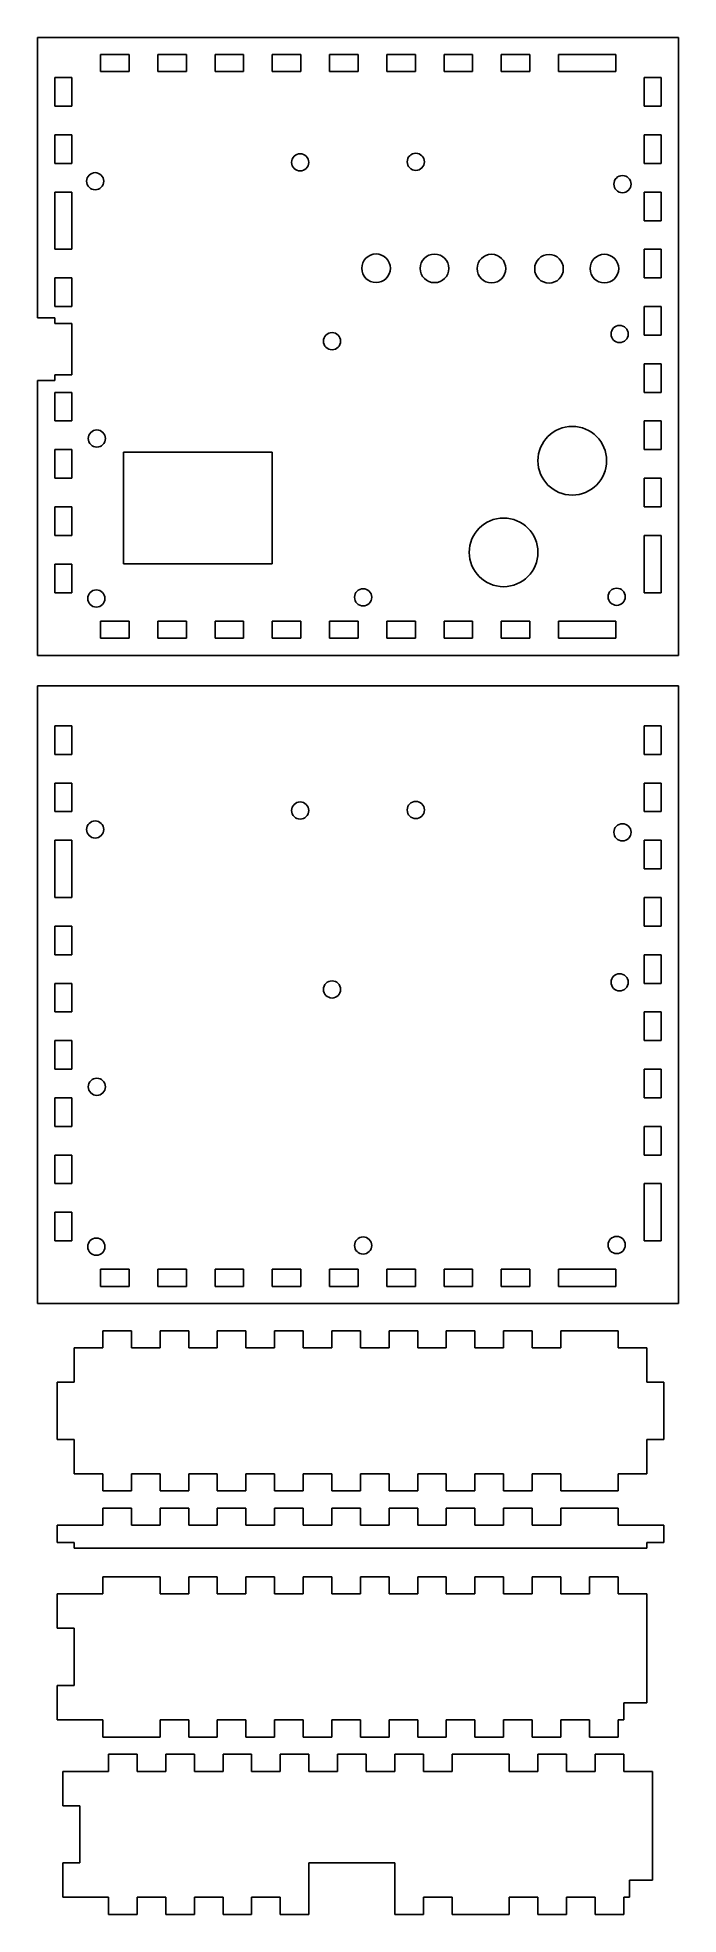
# Model space of a CAD drawing. Header units: millimetres. Extents: x 31 to 143, y 374 to 702.
import ezdxf

# ---------------------------------------------------------------- set-up
doc = ezdxf.new("R2010")
doc.units = ezdxf.units.MM
doc.header["$MEASUREMENT"] = 0

msp = doc.modelspace()

# ---------------------------------------------------------------- linework, layer by layer
at = {"color": 18, "true_color": 0x000000}
for p, q in [((30.6, 701.95), (30.6, 653)), ((142.55, 701.95), (30.6, 701.95)), ((142.55, 594), (142.55, 701.95)), ((46.6, 699), (41.6, 699)), ((41.6, 699), (41.6, 696)), ((46.6, 699), (46.6, 696)), ((56.6, 699), (51.6, 699)), ((51.6, 699), (51.6, 696)), ((56.6, 699), (56.6, 696)), ((66.6, 699), (61.6, 699)), ((61.6, 699), (61.6, 696)), ((66.6, 696), (66.6, 699)), ((76.6, 699), (71.6, 699)), ((71.6, 699), (71.6, 696)), ((76.6, 699), (76.6, 696)), ((86.6, 699), (81.6, 699)), ((81.6, 699), (81.6, 696)), ((86.6, 696), (86.6, 699)), ((96.6, 699), (91.6, 699)), ((91.6, 699), (91.6, 696)), ((96.6, 696), (96.6, 699)), ((106.6, 699), (101.6, 699)), ((101.6, 699), (101.6, 696)), ((106.6, 696), (106.6, 699)), ((116.6, 699), (111.6, 699)), ((111.6, 699), (111.6, 696)), ((116.6, 699), (116.6, 696)), ((131.6, 699), (121.6, 699)), ((121.6, 699), (121.6, 696)), ((131.6, 699), (131.6, 696)), ((41.6, 696), (46.6, 696)), ((51.6, 696), (56.6, 696)), ((61.6, 696), (66.6, 696)), ((71.6, 696), (76.6, 696)), ((81.6, 696), (86.6, 696)), ((91.6, 696), (96.6, 696)), ((101.6, 696), (106.6, 696)), ((111.6, 696), (116.6, 696)), ((121.6, 696), (131.6, 696)), ((33.6, 694.95), (36.6, 694.95)), ((33.6, 689.95), (33.6, 694.95)), ((36.6, 694.95), (36.6, 689.95)), ((139.55, 694.95), (136.55, 694.95)), ((136.55, 694.95), (136.55, 689.95)), ((139.55, 689.95), (139.55, 694.95)), ((36.6, 689.95), (33.6, 689.95)), ((136.55, 689.95), (139.55, 689.95)), ((33.6, 684.95), (36.6, 684.95)), ((33.6, 679.95), (33.6, 684.95)), ((36.6, 684.95), (36.6, 679.95)), ((139.55, 684.95), (136.55, 684.95)), ((136.55, 684.95), (136.55, 679.95)), ((139.55, 679.95), (139.55, 684.95)), ((33.6, 679.95), (36.6, 679.95)), ((136.55, 679.95), (139.55, 679.95)), ((33.6, 674.95), (33.6, 664.95)), ((33.6, 674.95), (36.6, 674.95)), ((36.6, 664.95), (36.6, 674.95)), ((139.55, 674.95), (136.55, 674.95)), ((136.55, 674.95), (136.55, 669.95)), ((139.55, 669.95), (139.55, 674.95)), ((136.55, 669.95), (139.55, 669.95)), ((33.6, 664.95), (36.6, 664.95)), ((139.55, 664.95), (136.55, 664.95)), ((136.55, 664.95), (136.55, 659.95)), ((139.55, 659.95), (139.55, 664.95)), ((33.6, 659.95), (33.6, 654.95)), ((33.6, 659.95), (36.6, 659.95)), ((36.6, 654.95), (36.6, 659.95)), ((136.55, 659.95), (139.55, 659.95)), ((33.6, 653), (30.6, 653)), ((33.6, 654.95), (36.6, 654.95)), ((33.6, 653), (33.6, 652)), ((139.55, 654.95), (136.55, 654.95)), ((136.55, 654.95), (136.55, 649.95)), ((139.55, 649.95), (139.55, 654.95)), ((36.6, 652), (33.6, 652)), ((36.6, 643), (36.6, 652)), ((136.55, 649.95), (139.55, 649.95)), ((33.6, 643), (33.6, 642)), ((33.6, 643), (36.6, 643)), ((139.55, 644.95), (136.55, 644.95)), ((136.55, 644.95), (136.55, 639.95)), ((139.55, 639.95), (139.55, 644.95)), ((30.6, 594), (30.6, 642)), ((30.6, 642), (33.6, 642)), ((33.6, 639.95), (33.6, 634.95)), ((33.6, 639.95), (36.6, 639.95)), ((36.6, 634.95), (36.6, 639.95)), ((136.55, 639.95), (139.55, 639.95)), ((33.6, 634.95), (36.6, 634.95)), ((136.55, 629.95), (136.55, 634.95)), ((136.55, 634.95), (139.55, 634.95)), ((139.55, 634.95), (139.55, 629.95)), ((33.6, 629.95), (33.6, 624.95)), ((33.6, 629.95), (36.6, 629.95)), ((36.6, 624.95), (36.6, 629.95)), ((139.55, 629.95), (136.55, 629.95)), ((45.6, 629.5), (71.6, 629.5)), ((45.6, 610), (45.6, 629.5)), ((71.6, 629.5), (71.6, 610)), ((33.6, 624.95), (36.6, 624.95)), ((136.55, 624.95), (139.55, 624.95)), ((136.55, 619.95), (136.55, 624.95)), ((139.55, 624.95), (139.55, 619.95)), ((33.6, 619.95), (33.6, 614.95)), ((33.6, 619.95), (36.6, 619.95)), ((36.6, 614.95), (36.6, 619.95)), ((139.55, 619.95), (136.55, 619.95)), ((33.6, 614.95), (36.6, 614.95)), ((136.55, 614.95), (139.55, 614.95)), ((136.55, 614.95), (136.55, 604.95)), ((139.55, 604.95), (139.55, 614.95)), ((71.6, 610), (45.6, 610)), ((33.6, 609.95), (33.6, 604.95)), ((33.6, 609.95), (36.6, 609.95)), ((36.6, 604.95), (36.6, 609.95)), ((33.6, 604.95), (36.6, 604.95)), ((136.55, 604.95), (139.55, 604.95)), ((46.6, 600), (41.6, 600)), ((41.6, 600), (41.6, 597)), ((41.6, 597), (46.6, 597)), ((46.6, 597), (46.6, 600)), ((56.6, 600), (51.6, 600)), ((51.6, 600), (51.6, 597)), ((51.6, 597), (56.6, 597)), ((56.6, 600), (56.6, 597)), ((66.6, 600), (61.6, 600)), ((61.6, 600), (61.6, 597)), ((61.6, 597), (66.6, 597)), ((66.6, 597), (66.6, 600)), ((76.6, 600), (71.6, 600)), ((71.6, 600), (71.6, 597)), ((71.6, 597), (76.6, 597)), ((76.6, 600), (76.6, 597)), ((86.6, 600), (81.6, 600)), ((81.6, 600), (81.6, 597)), ((81.6, 597), (86.6, 597)), ((86.6, 597), (86.6, 600)), ((96.6, 600), (91.6, 600)), ((91.6, 600), (91.6, 597)), ((91.6, 597), (96.6, 597)), ((96.6, 600), (96.6, 597)), ((106.6, 600), (101.6, 600)), ((101.6, 600), (101.6, 597)), ((101.6, 597), (106.6, 597)), ((106.6, 597), (106.6, 600)), ((116.6, 600), (111.6, 600)), ((111.6, 600), (111.6, 597)), ((111.6, 597), (116.6, 597)), ((116.6, 597), (116.6, 600)), ((131.6, 600), (121.6, 600)), ((121.6, 600), (121.6, 597)), ((121.6, 597), (131.6, 597)), ((131.6, 600), (131.6, 597)), ((30.6, 594), (142.55, 594)), ((142.55, 588.69), (30.6, 588.69)), ((30.6, 588.69), (30.6, 480.74)), ((142.55, 480.74), (142.55, 588.69)), ((33.6, 581.69), (36.6, 581.69)), ((33.6, 576.69), (33.6, 581.69)), ((36.6, 581.69), (36.6, 576.69)), ((139.55, 581.69), (136.55, 581.69)), ((136.55, 581.69), (136.55, 576.69)), ((139.55, 576.69), (139.55, 581.69)), ((33.6, 576.69), (36.6, 576.69)), ((136.55, 576.69), (139.55, 576.69)), ((33.6, 571.69), (36.6, 571.69)), ((33.6, 566.69), (33.6, 571.69)), ((36.6, 571.69), (36.6, 566.69)), ((139.55, 571.69), (136.55, 571.69)), ((136.55, 571.69), (136.55, 566.69)), ((139.55, 566.69), (139.55, 571.69)), ((36.6, 566.69), (33.6, 566.69)), ((136.55, 566.69), (139.55, 566.69)), ((33.6, 561.69), (33.6, 551.69)), ((33.6, 561.69), (36.6, 561.69)), ((36.6, 551.69), (36.6, 561.69)), ((139.55, 561.69), (136.55, 561.69)), ((136.55, 561.69), (136.55, 556.69)), ((139.55, 556.69), (139.55, 561.69)), ((136.55, 556.69), (139.55, 556.69)), ((33.6, 551.69), (36.6, 551.69)), ((139.55, 551.69), (136.55, 551.69)), ((136.55, 551.69), (136.55, 546.69)), ((139.55, 546.69), (139.55, 551.69)), ((33.6, 546.69), (33.6, 541.69)), ((33.6, 546.69), (36.6, 546.69)), ((36.6, 541.69), (36.6, 546.69)), ((136.55, 546.69), (139.55, 546.69)), ((33.6, 541.69), (36.6, 541.69)), ((139.55, 541.69), (136.55, 541.69)), ((136.55, 541.69), (136.55, 536.69)), ((139.55, 536.69), (139.55, 541.69)), ((33.6, 536.69), (33.6, 531.69)), ((36.6, 536.69), (33.6, 536.69)), ((36.6, 531.69), (36.6, 536.69)), ((136.55, 536.69), (139.55, 536.69)), ((33.6, 531.69), (36.6, 531.69)), ((139.55, 531.69), (136.55, 531.69)), ((136.55, 531.69), (136.55, 526.69)), ((139.55, 526.69), (139.55, 531.69)), ((33.6, 526.69), (33.6, 521.69)), ((33.6, 526.69), (36.6, 526.69)), ((36.6, 521.69), (36.6, 526.69)), ((136.55, 526.69), (139.55, 526.69)), ((33.6, 521.69), (36.6, 521.69)), ((136.55, 516.69), (136.55, 521.69)), ((136.55, 521.69), (139.55, 521.69)), ((139.55, 521.69), (139.55, 516.69)), ((33.6, 516.69), (33.6, 511.69)), ((36.6, 516.69), (33.6, 516.69)), ((36.6, 511.69), (36.6, 516.69)), ((139.55, 516.69), (136.55, 516.69)), ((33.6, 511.69), (36.6, 511.69)), ((136.55, 511.69), (139.55, 511.69)), ((136.55, 506.69), (136.55, 511.69)), ((139.55, 511.69), (139.55, 506.69)), ((33.6, 506.69), (33.6, 501.69)), ((33.6, 506.69), (36.6, 506.69)), ((36.6, 501.69), (36.6, 506.69)), ((136.55, 506.69), (139.55, 506.69)), ((33.6, 501.69), (36.6, 501.69)), ((136.55, 501.69), (139.55, 501.69)), ((136.55, 501.69), (136.55, 491.69)), ((139.55, 491.69), (139.55, 501.69)), ((33.6, 496.69), (33.6, 491.69)), ((33.6, 496.69), (36.6, 496.69)), ((36.6, 491.69), (36.6, 496.69)), ((33.6, 491.69), (36.6, 491.69)), ((136.55, 491.69), (139.55, 491.69)), ((46.6, 486.74), (41.6, 486.74)), ((41.6, 486.74), (41.6, 483.74)), ((46.6, 486.74), (46.6, 483.74)), ((56.6, 486.74), (51.6, 486.74)), ((51.6, 486.74), (51.6, 483.74)), ((56.6, 486.74), (56.6, 483.74)), ((66.6, 486.74), (61.6, 486.74)), ((61.6, 486.74), (61.6, 483.74)), ((66.6, 483.74), (66.6, 486.74)), ((76.6, 486.74), (71.6, 486.74)), ((71.6, 486.74), (71.6, 483.74)), ((76.6, 483.74), (76.6, 486.74)), ((86.6, 486.74), (81.6, 486.74)), ((81.6, 486.74), (81.6, 483.74)), ((86.6, 483.74), (86.6, 486.74)), ((96.6, 486.74), (91.6, 486.74)), ((91.6, 486.74), (91.6, 483.74)), ((96.6, 486.74), (96.6, 483.74)), ((106.6, 486.74), (101.6, 486.74)), ((101.6, 486.74), (101.6, 483.74)), ((106.6, 483.74), (106.6, 486.74)), ((116.6, 486.74), (111.6, 486.74)), ((111.6, 486.74), (111.6, 483.74)), ((116.6, 483.74), (116.6, 486.74)), ((131.6, 486.74), (121.6, 486.74)), ((121.6, 486.74), (121.6, 483.74)), ((131.6, 486.74), (131.6, 483.74)), ((41.6, 483.74), (46.6, 483.74)), ((51.6, 483.74), (56.6, 483.74)), ((61.6, 483.74), (66.6, 483.74)), ((71.6, 483.74), (76.6, 483.74)), ((81.6, 483.74), (86.6, 483.74)), ((91.6, 483.74), (96.6, 483.74)), ((101.6, 483.74), (106.6, 483.74)), ((111.6, 483.74), (116.6, 483.74)), ((121.6, 483.74), (131.6, 483.74)), ((30.6, 480.74), (142.55, 480.74)), ((47, 476), (42, 476)), ((42, 476), (42, 473)), ((47, 473), (47, 476)), ((57, 476), (52, 476)), ((52, 476), (52, 473)), ((57, 473), (57, 476)), ((67, 476), (62, 476)), ((62, 476), (62, 473)), ((67, 473), (67, 476)), ((77, 476), (72, 476)), ((72, 476), (72, 473)), ((77, 473), (77, 476)), ((87, 476), (82, 476)), ((82, 476), (82, 473)), ((87, 473), (87, 476)), ((97, 476), (92, 476)), ((92, 476), (92, 473)), ((97, 473), (97, 476)), ((107, 476), (102, 476)), ((102, 476), (102, 473)), ((107, 473), (107, 476)), ((117, 476), (112, 476)), ((112, 476), (112, 473)), ((117, 473), (117, 476)), ((132, 476), (122, 476)), ((122, 476), (122, 473)), ((132, 476), (132, 473)), ((37, 467), (37, 473)), ((42, 473), (37, 473)), ((52, 473), (47, 473)), ((62, 473), (57, 473)), ((72, 473), (67, 473)), ((82, 473), (77, 473)), ((92, 473), (87, 473)), ((102, 473), (97, 473)), ((112, 473), (107, 473)), ((122, 473), (117, 473)), ((132, 473), (137, 473)), ((137, 473), (137, 467)), ((34, 467), (34, 457)), ((34, 467), (37, 467)), ((137, 467), (140, 467)), ((140, 467), (140, 457)), ((34, 457), (37, 457)), ((37, 457), (37, 451)), ((137, 457), (137, 451)), ((140, 457), (137, 457)), ((42, 451), (37, 451)), ((42, 448), (42, 451)), ((52, 451), (47, 451)), ((47, 451), (47, 448)), ((52, 448), (52, 451)), ((62, 451), (57, 451)), ((57, 448), (57, 451)), ((62, 448), (62, 451)), ((72, 451), (67, 451)), ((67, 451), (67, 448)), ((72, 448), (72, 451)), ((82, 451), (77, 451)), ((77, 448), (77, 451)), ((82, 448), (82, 451)), ((92, 451), (87, 451)), ((87, 451), (87, 448)), ((92, 448), (92, 451)), ((102, 451), (97, 451)), ((97, 448), (97, 451)), ((102, 448), (102, 451)), ((112, 451), (107, 451)), ((107, 451), (107, 448)), ((112, 448), (112, 451)), ((122, 451), (117, 451)), ((117, 448), (117, 451)), ((122, 448), (122, 451)), ((132, 451), (137, 451)), ((132, 448), (132, 451)), ((47, 448), (42, 448)), ((57, 448), (52, 448)), ((67, 448), (62, 448)), ((77, 448), (72, 448)), ((87, 448), (82, 448)), ((97, 448), (92, 448)), ((107, 448), (102, 448)), ((117, 448), (112, 448)), ((132, 448), (122, 448)), ((47, 445), (42, 445)), ((42, 445), (42, 442)), ((47, 445), (47, 442)), ((57, 445), (52, 445)), ((52, 445), (52, 442)), ((57, 445), (57, 442)), ((67, 445), (62, 445)), ((62, 445), (62, 442)), ((67, 442), (67, 445)), ((77, 445), (72, 445)), ((72, 445), (72, 442)), ((77, 442), (77, 445)), ((87, 445), (82, 445)), ((82, 445), (82, 442)), ((87, 442), (87, 445)), ((97, 445), (92, 445)), ((92, 445), (92, 442)), ((97, 442), (97, 445)), ((107, 445), (102, 445)), ((102, 445), (102, 442)), ((107, 442), (107, 445)), ((117, 445), (112, 445)), ((112, 445), (112, 442)), ((117, 445), (117, 442)), ((132, 445), (122, 445)), ((122, 445), (122, 442)), ((132, 445), (132, 442)), ((37, 442), (34, 442)), ((34, 442), (34, 439)), ((42, 442), (37, 442)), ((52, 442), (47, 442)), ((62, 442), (57, 442)), ((72, 442), (67, 442)), ((82, 442), (77, 442)), ((92, 442), (87, 442)), ((102, 442), (97, 442)), ((112, 442), (107, 442)), ((122, 442), (117, 442)), ((132, 442), (137, 442)), ((137, 442), (140, 442)), ((140, 442), (140, 439)), ((37, 439), (34, 439)), ((37, 439), (37, 438)), ((37, 438), (137, 438)), ((137, 439), (140, 439)), ((137, 439), (137, 438)), ((52, 433), (42, 433)), ((42, 433), (42, 430)), ((52, 433), (52, 430)), ((57, 430), (57, 433)), ((57, 433), (62, 433)), ((62, 433), (62, 430)), ((67, 433), (72, 433)), ((67, 430), (67, 433)), ((72, 433), (72, 430)), ((77, 433), (77, 430)), ((82, 433), (77, 433)), ((82, 430), (82, 433)), ((92, 433), (87, 433)), ((87, 433), (87, 430)), ((92, 430), (92, 433)), ((102, 433), (97, 433)), ((97, 433), (97, 430)), ((102, 430), (102, 433)), ((112, 433), (107, 433)), ((107, 433), (107, 430)), ((112, 430), (112, 433)), ((122, 433), (117, 433)), ((117, 433), (117, 430)), ((122, 430), (122, 433)), ((132, 433), (127, 433)), ((127, 433), (127, 430)), ((132, 430), (132, 433)), ((34, 424), (34, 430)), ((34, 430), (42, 430)), ((52, 430), (57, 430)), ((62, 430), (67, 430)), ((77, 430), (72, 430)), ((87, 430), (82, 430)), ((97, 430), (92, 430)), ((107, 430), (102, 430)), ((117, 430), (112, 430)), ((127, 430), (122, 430)), ((137, 430), (132, 430)), ((137, 430), (137, 411)), ((37, 424), (34, 424)), ((37, 424), (37, 414)), ((37, 414), (34, 414)), ((34, 414), (34, 408)), ((137, 411), (133, 411)), ((133, 411), (133, 408)), ((34, 408), (42, 408)), ((42, 405), (42, 408)), ((52, 408), (57, 408)), ((52, 405), (52, 408)), ((57, 405), (57, 408)), ((62, 408), (67, 408)), ((62, 405), (62, 408)), ((67, 408), (67, 405)), ((77, 408), (72, 408)), ((72, 405), (72, 408)), ((77, 405), (77, 408)), ((87, 408), (82, 408)), ((82, 408), (82, 405)), ((87, 405), (87, 408)), ((97, 408), (92, 408)), ((92, 408), (92, 405)), ((97, 405), (97, 408)), ((107, 408), (102, 408)), ((102, 408), (102, 405)), ((107, 405), (107, 408)), ((117, 408), (112, 408)), ((112, 408), (112, 405)), ((117, 405), (117, 408)), ((127, 408), (122, 408)), ((122, 408), (122, 405)), ((127, 405), (127, 408)), ((133, 408), (132, 408)), ((132, 408), (132, 405)), ((52, 405), (42, 405)), ((57, 405), (62, 405)), ((67, 405), (72, 405)), ((82, 405), (77, 405)), ((92, 405), (87, 405)), ((102, 405), (97, 405)), ((112, 405), (107, 405)), ((122, 405), (117, 405)), ((132, 405), (127, 405)), ((48, 402), (43, 402)), ((43, 402), (43, 399)), ((48, 399), (48, 402)), ((58, 402), (53, 402)), ((53, 402), (53, 399)), ((58, 402), (58, 399)), ((68, 402), (63, 402)), ((63, 402), (63, 399)), ((68, 399), (68, 402)), ((78, 402), (73, 402)), ((73, 402), (73, 399)), ((78, 402), (78, 399)), ((88, 402), (83, 402)), ((83, 402), (83, 399)), ((88, 399), (88, 402)), ((98, 402), (93, 402)), ((93, 402), (93, 399)), ((98, 402), (98, 399)), ((113, 402), (103, 402)), ((103, 402), (103, 399)), ((113, 402), (113, 399)), ((118, 402), (123, 402)), ((118, 399), (118, 402)), ((123, 402), (123, 399)), ((128, 402), (133, 402)), ((128, 399), (128, 402)), ((133, 402), (133, 399)), ((35, 393), (35, 399)), ((35, 399), (43, 399)), ((53, 399), (48, 399)), ((63, 399), (58, 399)), ((73, 399), (68, 399)), ((83, 399), (78, 399)), ((93, 399), (88, 399)), ((103, 399), (98, 399)), ((113, 399), (118, 399)), ((123, 399), (128, 399)), ((138, 399), (133, 399)), ((138, 399), (138, 380)), ((38, 393), (35, 393)), ((38, 393), (38, 383)), ((38, 383), (35, 383)), ((35, 383), (35, 377)), ((93, 383), (78, 383)), ((78, 383), (78, 374)), ((93, 374), (93, 383)), ((138, 380), (134, 380)), ((134, 380), (134, 377)), ((35, 377), (43, 377)), ((43, 374), (43, 377)), ((48, 374), (43, 374)), ((53, 377), (48, 377)), ((48, 374), (48, 377)), ((53, 374), (53, 377)), ((58, 374), (53, 374)), ((63, 377), (58, 377)), ((58, 374), (58, 377)), ((63, 374), (63, 377)), ((68, 374), (63, 374)), ((73, 377), (68, 377)), ((68, 374), (68, 377)), ((73, 374), (73, 377)), ((78, 374), (73, 374)), ((98, 374), (93, 374)), ((103, 377), (98, 377)), ((98, 374), (98, 377)), ((103, 374), (103, 377)), ((113, 374), (103, 374)), ((113, 377), (118, 377)), ((113, 374), (113, 377)), ((118, 374), (118, 377)), ((118, 374), (123, 374)), ((123, 377), (128, 377)), ((123, 374), (123, 377)), ((128, 377), (128, 374)), ((128, 374), (133, 374)), ((133, 374), (133, 377)), ((134, 377), (133, 377))]:
    msp.add_line(p, q, dxfattribs=at)
for centre, radius in [((76.47, 680.14), 1.5), ((96.67, 680.24), 1.5), ((40.67, 676.84), 1.5), ((132.77, 676.34), 1.5), ((89.73, 661.63), 2.5), ((99.94, 661.62), 2.5), ((109.89, 661.58), 2.5), ((119.94, 661.54), 2.5), ((129.62, 661.58), 2.5), ((82.04, 648.89), 1.5), ((132.27, 650.14), 1.5), ((40.96, 631.88), 1.5), ((124, 628), 6), ((112, 612), 6), ((40.87, 603.94), 1.5), ((87.47, 604.14), 1.5), ((131.77, 604.24), 1.5), ((76.47, 566.88), 1.5), ((96.67, 566.98), 1.5), ((40.67, 563.58), 1.5), ((132.77, 563.08), 1.5), ((132.27, 536.88), 1.5), ((82.04, 535.63), 1.5), ((40.96, 518.62), 1.5), ((40.87, 490.68), 1.5), ((87.47, 490.88), 1.5), ((131.77, 490.98), 1.5)]:
    msp.add_circle(centre, radius, dxfattribs=at)

doc.saveas('drawing.dxf')
